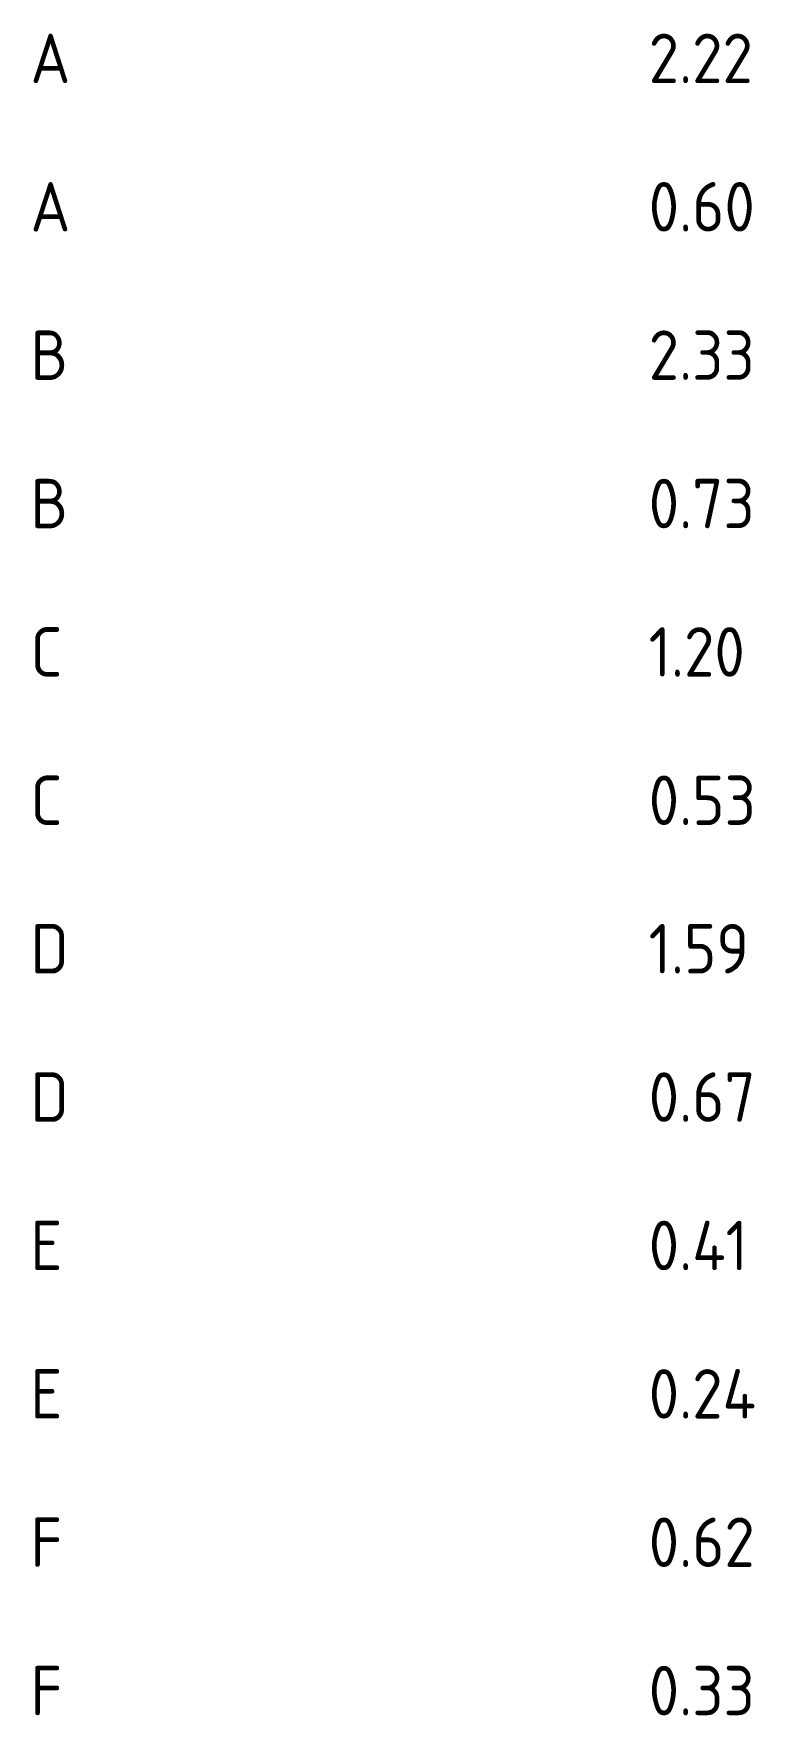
# Paper-space layout 'Retic4' of a CAD drawing. Header units: metres, sheet in millimetres. Extents: x -9 to 825, y -5 to 581.
# Drawn here: x 539.9 to 569, y 213.1 to 281.1 of the extents above; entities that cross this region are included whole.
import ezdxf

# ---------------------------------------------------------------- set-up
doc = ezdxf.new("R2010")
doc.units = ezdxf.units.M
doc.layers.get('0').update_dxf_attribs({"color": 6})
doc.styles.add('ISOCP', font='isocp.shx', dxfattribs={"height": 1.75})

psp = doc.layouts.new('Retic4')

# ---------------------------------------------------------------- texts
at = {"color": 7, "linetype": 'Continuous', "style": 'ISOCP'}
for s, p in [('A', (539.746, 279.066)), ('2.22', (564.746, 279.066)), ('A', (539.746, 273.066)), ('0.60', (564.746, 273.066)), ('B', (539.746, 267.066)), ('2.33', (564.746, 267.066)), ('B', (539.746, 261.066)), ('0.73', (564.746, 261.066)), ('C', (539.746, 255.066)), ('1.20', (564.746, 255.066)), ('C', (539.746, 249.066)), ('0.53', (564.746, 249.066)), ('D', (539.746, 243.066)), ('1.59', (564.746, 243.066)), ('D', (539.746, 237.066)), ('0.67', (564.746, 237.066)), ('E', (539.746, 231.066)), ('0.41', (564.746, 231.066)), ('E', (539.746, 225.066)), ('0.24', (564.746, 225.066)), ('F', (539.746, 219.066)), ('0.62', (564.746, 219.066)), ('F', (539.746, 213.066)), ('0.33', (564.746, 213.066))]:
    psp.add_text(s, height=2, dxfattribs=at).set_placement(p)

doc.saveas('drawing.dxf')
